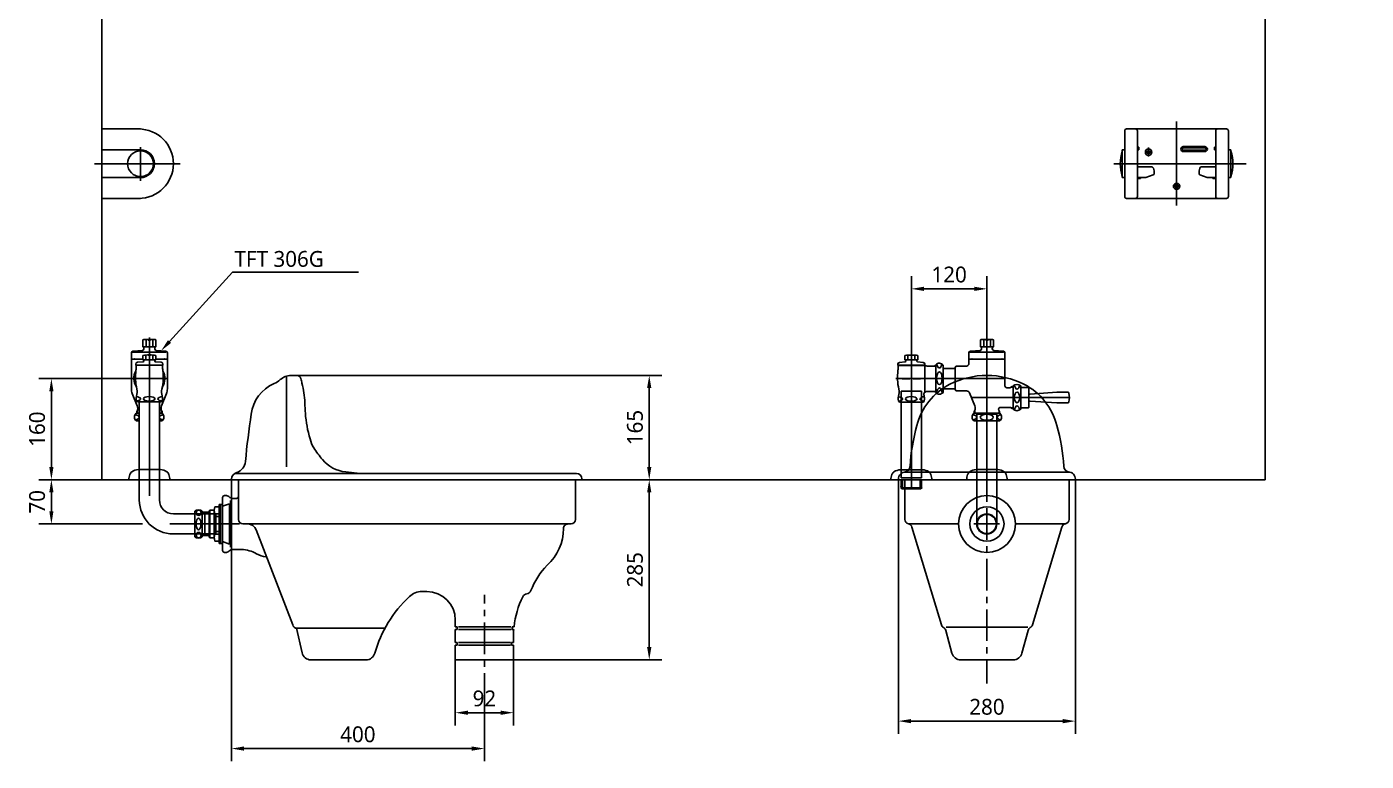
# Model space of a CAD drawing. Extents: x 118 to 2237, y -7 to 2317.
# Drawn here: x 118 to 2237, y -7 to 1155 of the extents above; entities that cross this region are included whole.
import ezdxf

# ---------------------------------------------------------------- set-up
doc = ezdxf.new("R2010")
doc.units = 0
doc.header["$LTSCALE"] = 20
doc.header["$MEASUREMENT"] = 0
doc.linetypes.add('CENTER', pattern=[2, 1.25, -0.25, 0.25, -0.25])
doc.layers.get('0').update_dxf_attribs({"linetype": 'CONTINUOUS'})
doc.layers.get('DEFPOINTS').update_dxf_attribs({"linetype": 'CONTINUOUS'})
for name, color, linetype in [('1', 1, 'CONTINUOUS'), ('2', 2, 'CONTINUOUS'), ('3', 3, 'CONTINUOUS'), ('4', 4, 'CONTINUOUS'), ('6', 6, 'CONTINUOUS'), ('CENTER', 2, 'CENTER'), ('FAUCET', 4, 'CONTINUOUS')]:
    doc.layers.add(name, color=color, linetype=linetype)
doc.styles.add('ROMANS', font='romans', dxfattribs={"height": 10.144927})
doc.styles.get("Standard").update_dxf_attribs({"font": 'NanumGothic.ttf'})
doc.dimstyles.get("Standard").update_dxf_attribs({"dimtxt": 2.7, "dimasz": 2, "dimexe": 2, "dimexo": 1, "dimgap": 2, "dimtad": 1, "dimdec": 0, "dimlfac": 10, "dimrnd": 1, "dimzin": 0, "dimdsep": 46, "dimtxsty": 'Standard', "dimcen": 0, "dimclrt": 2, "dimadec": 0, "dimazin": 0, "dimtfac": 1, "dimtdec": 0, "dimtofl": 0, "dimtmove": 0, "dimatfit": 3, "dimfxl": 1, "dimtolj": 1, "dimtzin": 0, "dimarcsym": 0})

# ---------------------------------------------------------------- blocks, each defined once
blk = doc.blocks.new('*D2')
at = {"layer": '3', "color": 3, "lineweight": -2, "transparency": 16777216}
for p, q in [((282.6, 598.7), (136.8, 598.7)), ((156.8, 578.7), (156.8, 458.7)), ((236.8, 438.7), (136.8, 438.7))]:
    blk.add_line(p, q, dxfattribs=at)
at = {"layer": '3', "color": 3, "transparency": 16777216}
for points in [[(153.5, 578.7), (160.1, 578.7), (156.8, 598.7)], [(153.5, 458.7), (160.1, 458.7), (156.8, 438.7)]]:
    blk.add_solid(points, dxfattribs=at)
at = {"layer": 'DEFPOINTS', "color": 0, "transparency": 16777216}
for p in [(282.6, 598.7), (156.8, 438.7), (236.8, 438.7)]:
    blk.add_point(p, dxfattribs=at)
at = {"layer": '3', "color": 2, "transparency": 16777216, "insert": (134.3, 518.7), "char_height": 25, "attachment_point": 5, "rotation": 90}
blk.add_mtext('\\A1;160', dxfattribs=at)
blk = doc.blocks.new('*D3')
at = {"layer": '3', "color": 3, "lineweight": -2, "transparency": 16777216}
for p, q in [((236.8, 438.7), (136.8, 438.7)), ((156.8, 418.7), (156.8, 388.7)), ((300.8, 368.7), (136.8, 368.7))]:
    blk.add_line(p, q, dxfattribs=at)
at = {"layer": '3', "color": 3, "transparency": 16777216}
for points in [[(153.5, 418.7), (160.1, 418.7), (156.8, 438.7)], [(153.5, 388.7), (160.1, 388.7), (156.8, 368.7)]]:
    blk.add_solid(points, dxfattribs=at)
at = {"layer": 'DEFPOINTS', "color": 0, "transparency": 16777216}
for p in [(236.8, 438.7), (156.8, 368.7), (300.8, 368.7)]:
    blk.add_point(p, dxfattribs=at)
at = {"layer": '3', "color": 2, "transparency": 16777216, "insert": (134.3, 403.7), "char_height": 25, "attachment_point": 5, "rotation": 90}
blk.add_mtext('\\A1;70', dxfattribs=at)
blk = doc.blocks.new('*D4')
at = {"layer": '3', "color": 3, "lineweight": -2, "transparency": 16777216}
for p, q in [((441.6, 438.7), (441.6, -6.8)), ((841.8, 82.7), (841.8, -6.8)), ((461.6, 13.2), (821.8, 13.2))]:
    blk.add_line(p, q, dxfattribs=at)
at = {"layer": '3', "color": 3, "transparency": 16777216}
for points in [[(461.6, 16.6), (461.6, 9.9), (441.6, 13.2)], [(821.8, 16.6), (821.8, 9.9), (841.8, 13.2)]]:
    blk.add_solid(points, dxfattribs=at)
at = {"layer": 'DEFPOINTS', "color": 0, "transparency": 16777216}
for p in [(441.6, 438.7), (841.8, 82.7), (841.8, 13.2)]:
    blk.add_point(p, dxfattribs=at)
at = {"layer": '3', "color": 2, "transparency": 16777216, "insert": (641.7, 35.7), "char_height": 25, "attachment_point": 5}
blk.add_mtext('\\A1;400', dxfattribs=at)
blk = doc.blocks.new('*D5')
at = {"layer": '3', "color": 3, "lineweight": -2, "transparency": 16777216}
for p, q in [((795.8, 153.7), (795.8, 50)), ((887.8, 153.7), (887.8, 50)), ((815.8, 70), (867.8, 70))]:
    blk.add_line(p, q, dxfattribs=at)
at = {"layer": '3', "color": 3, "transparency": 16777216}
for points in [[(815.8, 73.3), (815.8, 66.6), (795.8, 70)], [(867.8, 73.3), (867.8, 66.6), (887.8, 70)]]:
    blk.add_solid(points, dxfattribs=at)
at = {"layer": 'DEFPOINTS', "color": 0, "transparency": 16777216}
for p in [(795.8, 153.7), (887.8, 153.7), (887.8, 70)]:
    blk.add_point(p, dxfattribs=at)
at = {"layer": '3', "color": 2, "transparency": 16777216, "insert": (841.8, 92.5), "char_height": 25, "attachment_point": 5}
blk.add_mtext('\\A1;92', dxfattribs=at)
blk = doc.blocks.new('*D6')
at = {"layer": '3', "color": 3, "lineweight": -2, "transparency": 16777216}
for p, q in [((544.5, 603.7), (1122.6, 603.7)), ((1102.6, 583.7), (1102.6, 458.7)), ((996, 438.7), (1122.6, 438.7))]:
    blk.add_line(p, q, dxfattribs=at)
at = {"layer": '3', "color": 3, "transparency": 16777216}
for points in [[(1099.2, 583.7), (1105.9, 583.7), (1102.6, 603.7)], [(1099.2, 458.7), (1105.9, 458.7), (1102.6, 438.7)]]:
    blk.add_solid(points, dxfattribs=at)
at = {"layer": 'DEFPOINTS', "color": 0, "transparency": 16777216}
for p in [(544.5, 603.7), (996, 438.7), (1102.6, 438.7)]:
    blk.add_point(p, dxfattribs=at)
at = {"layer": '3', "color": 2, "transparency": 16777216, "insert": (1080.1, 521.2), "char_height": 25, "attachment_point": 5, "rotation": 90}
blk.add_mtext('\\A1;165', dxfattribs=at)
blk = doc.blocks.new('*D7')
at = {"layer": '3', "color": 3, "lineweight": -2, "transparency": 16777216}
for p, q in [((996, 438.7), (1122.6, 438.7)), ((1102.6, 418.7), (1102.6, 173.7)), ((887.8, 153.7), (1122.6, 153.7))]:
    blk.add_line(p, q, dxfattribs=at)
at = {"layer": '3', "color": 3, "transparency": 16777216}
for points in [[(1099.2, 418.7), (1105.9, 418.7), (1102.6, 438.7)], [(1099.2, 173.7), (1105.9, 173.7), (1102.6, 153.7)]]:
    blk.add_solid(points, dxfattribs=at)
at = {"layer": 'DEFPOINTS', "color": 0, "transparency": 16777216}
for p in [(996, 438.7), (887.8, 153.7), (1102.6, 153.7)]:
    blk.add_point(p, dxfattribs=at)
at = {"layer": '3', "color": 2, "transparency": 16777216, "insert": (1080.1, 296.2), "char_height": 25, "attachment_point": 5, "rotation": 90}
blk.add_mtext('\\A1;285', dxfattribs=at)
blk = doc.blocks.new('*D8')
at = {"layer": '3', "color": 3, "lineweight": -2, "transparency": 16777216}
for p, q in [((1496.8, 438.7), (1496.8, 36.7)), ((1776.8, 438.7), (1776.8, 36.7)), ((1756.8, 56.7), (1516.8, 56.7))]:
    blk.add_line(p, q, dxfattribs=at)
at = {"layer": '3', "color": 3, "transparency": 16777216}
for points in [[(1516.8, 60), (1516.8, 53.3), (1496.8, 56.7)], [(1756.8, 60), (1756.8, 53.3), (1776.8, 56.7)]]:
    blk.add_solid(points, dxfattribs=at)
at = {"layer": 'DEFPOINTS', "color": 0, "transparency": 16777216}
for p in [(1496.8, 438.7), (1776.8, 438.7), (1496.8, 56.7)]:
    blk.add_point(p, dxfattribs=at)
at = {"layer": '3', "color": 2, "transparency": 16777216, "insert": (1636.8, 79.2), "char_height": 25, "attachment_point": 5}
blk.add_mtext('\\A1;280', dxfattribs=at)
blk = doc.blocks.new('*D9')
at = {"layer": '3', "color": 3, "lineweight": -2, "transparency": 16777216}
for p, q in [((1517.3, 637.6), (1517.3, 760.7)), ((1636.8, 663.6), (1636.8, 760.7)), ((1537.3, 740.7), (1616.8, 740.7))]:
    blk.add_line(p, q, dxfattribs=at)
at = {"layer": '3', "color": 3, "transparency": 16777216}
for points in [[(1537.3, 744), (1537.3, 737.3), (1517.3, 740.7)], [(1616.8, 744), (1616.8, 737.3), (1636.8, 740.7)]]:
    blk.add_solid(points, dxfattribs=at)
at = {"layer": 'DEFPOINTS', "color": 0, "transparency": 16777216}
for p in [(1636.8, 740.7), (1636.8, 663.6), (1517.3, 637.6)]:
    blk.add_point(p, dxfattribs=at)
at = {"layer": '3', "color": 2, "transparency": 16777216, "insert": (1577, 763.2), "char_height": 25, "attachment_point": 5}
blk.add_mtext('\\A1;120', dxfattribs=at)

msp = doc.modelspace()

# ---------------------------------------------------------------- linework, layer by layer
for p, q in [((528.85688, 600.90117), (528.85688, 459.2307)), ((446.24733, 448.66143), (987.42278, 448.66143)), ((452.57189, 438.66143), (452.57189, 375.80429)), ((985.99421, 438.66143), (985.99421, 375.80429)), ((995.99421, 440.09), (995.99421, 438.66143)), ((427.57189, 410.65172), (427.57189, 368.66143)), ((432.42264, 413.65172), (430.57189, 413.65172)), ((444.39021, 408.99176), (449.71475, 408.99176)), ((427.57189, 326.67114), (427.57189, 368.66143)), ((459.71475, 368.66143), (467.27742, 368.66143)), ((974.16395, 368.66143), (978.85135, 368.66143)), ((480.71227, 359.23231), (538.58049, 209.15069)), ((432.42264, 323.67114), (430.57189, 323.67114)), ((444.39021, 328.3311), (445.4066, 328.3311)), ((742.92318, 261.66143), (750.79191, 261.66143)), ((795.79191, 216.66143), (795.79191, 205.94715)), ((553.31104, 164.85631), (544.29672, 203.5333)), ((545.55855, 203.5333), (684.421, 203.5333)), ((795.79191, 205.94715), (798.64905, 205.94715)), ((795.79191, 201.66143), (795.79191, 180.94715)), ((795.79191, 201.66143), (798.64905, 201.66143)), ((798.64905, 205.94715), (798.64905, 201.66143)), ((885.36812, 201.66143), (888.23396, 201.66143)), ((885.76315, 205.94715), (888.63695, 205.94715)), ((795.79191, 180.94715), (798.64905, 180.94715)), ((795.79191, 176.66143), (795.79191, 153.66143)), ((795.79191, 176.66143), (798.64905, 176.66143)), ((798.64905, 180.94715), (798.64905, 176.66143)), ((800.58145, 180.94715), (883.29339, 180.94715)), ((800.58145, 176.66143), (883.29339, 176.66143)), ((884.93476, 180.94715), (887.79191, 180.94715)), ((884.93476, 180.94715), (884.93476, 176.66143)), ((884.93476, 176.66143), (887.79191, 176.66143)), ((887.79191, 190.43175), (887.79191, 180.94715)), ((887.79191, 176.66143), (887.79191, 153.66143)), ((567.25838, 153.66143), (654.64305, 153.66143)), ((795.79191, 153.66143), (887.79191, 153.66143))]:
    msp.add_line(p, q)
at = {"color": 2}
for p, q in [((644.67679, 448.66143), (622.37073, 450.94819)), ((441.57189, 438.66143), (995.99421, 438.66143)), ((1496.79191, 438.66143), (1636.79191, 438.66143)), ((1776.79191, 438.66143), (1636.79191, 438.66143)), ((454.5848, 368.65172), (425.5943, 368.65172))]:
    msp.add_line(p, q, dxfattribs=at)
at = {"color": 7}
for p, q in [((1506.79191, 438.66143), (1506.79191, 375.80429)), ((1766.79191, 438.66143), (1766.79191, 375.80429)), ((440.28932, 405.68802), (440.28932, 368.66143)), ((440.28932, 331.97347), (440.28932, 368.66143)), ((467.27742, 368.66143), (974.16395, 368.66143)), ((1513.1567, 368.66143), (1591.79191, 368.66143)), ((1518.18412, 363.68809), (1564.85991, 208.94982)), ((1760.42711, 368.66143), (1681.79191, 368.66143)), ((1755.3997, 363.68809), (1708.72391, 208.94982)), ((800.58145, 205.94715), (883.72569, 205.94715)), ((800.58145, 201.66143), (883.72569, 201.66143)), ((1581.43694, 164.21745), (1571.69018, 200.25529)), ((1572.12725, 205.5333), (1636.79191, 205.5333)), ((1701.45657, 205.5333), (1636.79191, 205.5333)), ((1692.14688, 164.21745), (1701.89364, 200.25529)), ((1595.22719, 153.66143), (1636.79191, 153.66143)), ((1678.35663, 153.66143), (1636.79191, 153.66143))]:
    msp.add_line(p, q, dxfattribs=at)
msp.add_lwpolyline([(622.37073, 450.94819, -0.1967037333), (585.62223, 470.57816, -0.0286920248), (572.02947, 489.05082, -0.0868356156), (565.93448, 503.31678, -0.0526611183), (558.55391, 543.61239, -0.0053021321), (557.7013, 560.5573, 0.0519583358), (553.25522, 591.32883, 0.0127940705), (551.18654, 598.71998, 0.3292560296), (544.49607, 603.66143), (535.92557, 603.66143, 0.1884476618), (518.9753, 597.03773, -0.0843520058), (509.14622, 590.64362, 0.2636915018), (472.89736, 542.63344, 0.0142445539), (463.85008, 467.50671, -0.3020418395), (450.14531, 450.11411, 0.3095435805), (441.57189, 439.66143), (441.57189, 438.66143)], format="xyb")
for points in [[(1506.42747, 450.57648, 0.36328931), (1515.17326, 459.97371, -0.0541628033), (1526.14225, 524.26548, -0.2189800374), (1578.16148, 589.68933, -0.1175087003), (1636.79191, 603.66143, -0.1175087003), (1695.42233, 589.68933, -0.2189800374), (1747.44156, 524.26548, -0.0541628033), (1758.41056, 459.97371, 0.36328931), (1767.15634, 450.57648)], [(1776.79191, 438.66143), (1776.79191, 439.66143, 0.4142135624), (1765.79191, 450.66143), (1507.79191, 450.66143, 0.4142135624), (1496.79191, 439.66143), (1496.79191, 438.66143)]]:
    msp.add_lwpolyline(points, format="xyb", dxfattribs=at)
for radius in [45, 27]:
    msp.add_circle((1636.79191, 368.66143), radius, dxfattribs=at)
for centre, radius, start, end in [((987.42278, 440.09), 8.57143, 360, 90), ((430.57189, 410.65172), 3, 90, 180), ((433.06856, 407.68803), 5.99857, 44.9546241, 96.18147845), ((444.39021, 418.99176), 10, 224.9546241, 270), ((449.71475, 411.84891), 2.85714, 270, 0), ((459.71475, 375.80429), 7.14286, 180, 270), ((467.27742, 354.37572), 14.28571, 19.87451589, 90), ((889.71589, 361.24149), 77.30565, 311.4921905, 0.18799226), ((974.16395, 361.51857), 7.14286, 90, 180.18799226), ((978.85135, 375.80429), 7.14286, 270, 0), ((430.57189, 326.67114), 3, 180, 270), ((433.06856, 329.63483), 5.99857, 263.81852155, 315.0453759), ((444.39021, 318.3311), 10, 90, 135.0453759), ((449.65802, 27.36223), 300.99889, 88.51375689, 90.80929487), ((456.16816, 278.27668), 50, 59.75956404, 88.51375689), ((501.23096, 355.57678), 39.47603, 239.75956404, 262.65912672), ((1027.22529, 220.34036), 119.72786, 136.11585385, 159.02653297), ((742.92318, 233.09), 28.57143, 90, 133.83922985), ((750.79191, 216.66143), 45, 0, 90), ((910.14767, 249.84053), 8.50691, 98.04127166, 153.75609081), ((907.79344, 266.50463), 8.32267, 278.04127166, 336.56938479), ((856.78617, 110.53785), 195.85174, 133.03283445, 164.12397005), ((1030.64905, 190.43175), 142.85714, 153.75609081, 173.76493269), ((545.55855, 210.67616), 7.14286, 192.33143508, 270), ((1030.64905, 190.43175), 145.71429, 173.88765955, 175.58003415), ((1030.64905, 190.43175), 142.85714, 175.49145373, 180), ((567.25838, 167.94715), 14.28571, 192.49522673, 270), ((654.64305, 167.94715), 14.28571, 270, 344.43747393)]:
    msp.add_arc(centre, radius, start, end)
for centre, radius, start, end in [((1513.93476, 375.80429), 7.14286, 180, 259.39509349), ((1511.30569, 361.76258), 7.14286, 15.63876511, 79.39509349), ((1762.27813, 361.76258), 7.14286, 100.60490651, 164.36123489), ((1759.64905, 375.80429), 7.14286, 280.60490651, 0), ((1571.73834, 210.87533), 7.14286, 195.63876511, 240.92001999), ((1564.79505, 198.39045), 7.14286, 15.13408541, 60.92001999), ((1708.78876, 198.39045), 7.14286, 119.07998001, 164.86591459), ((1701.84548, 210.87533), 7.14286, 299.07998001, 344.36123489), ((1595.22719, 167.94715), 14.28571, 195.13408541, 270), ((1678.35663, 167.94715), 14.28571, 270, 344.86591459)]:
    msp.add_arc(centre, radius, start, end, dxfattribs=at)
for p in [(995.99421, 438.66143), (995.99421, 438.66143), (795.79191, 153.66143), (887.79191, 153.66143), (887.79191, 153.66143)]:
    msp.add_point(p)
at = {"layer": '1'}
for p, q in [((1936.79191, 872.58704), (1936.79191, 1005.3457)), ((297.79191, 964.72285), (297.79191, 911.72028)), ((1887.07296, 956.96965), (1898.08628, 956.96965)), ((1892.46004, 950.09159), (1892.46004, 964.40574)), ((225.11274, 938.66143), (360.63731, 938.66143)), ((2046.72533, 938.66143), (1837.41241, 938.66143)), ((1931.40483, 902.73731), (1942.41815, 902.73731)), ((1936.79191, 895.85925), (1936.79191, 910.17339))]:
    msp.add_line(p, q, dxfattribs=at)
at = {"layer": '3'}
for p, q in [((383.57189, 389.15172), (383.57189, 368.65172)), ((395.57189, 389.15172), (395.57189, 368.65172)), ((395.57189, 387.15172), (406.07189, 387.15172)), ((399.57189, 387.15172), (399.57189, 368.65172)), ((399.57189, 386.15172), (400.82189, 387.15172)), ((406.57189, 389.65172), (407.57189, 390.65172)), ((406.57189, 389.65172), (406.57189, 368.65172)), ((406.57189, 389.65172), (406.57189, 389.65172)), ((407.57189, 390.65172), (414.57189, 390.65172)), ((407.57189, 390.65172), (407.57189, 368.65172)), ((414.57189, 390.65172), (414.57189, 368.65172)), ((415.37697, 395.65172), (421.07189, 395.65172)), ((415.45832, 384.65172), (422.07189, 384.65172)), ((415.45832, 380.65172), (415.45832, 384.65172)), ((422.07189, 398.65172), (422.07189, 396.65172)), ((422.07189, 396.65172), (422.07189, 368.65172)), ((423.07189, 399.65172), (427.57189, 399.65172)), ((423.57189, 399.65172), (423.57189, 368.65172)), ((424.07189, 399.65172), (424.07189, 368.65172)), ((438.50347, 400.65172), (427.57189, 396.65172)), ((427.57189, 399.65172), (427.57189, 368.65172)), ((438.50347, 400.65172), (438.50347, 368.65172)), ((343.9756, 368.65172), (440.12661, 368.65172)), ((383.57189, 348.15172), (383.57189, 368.65172)), ((395.57189, 348.15172), (395.57189, 368.65172)), ((399.57189, 350.15172), (399.57189, 368.65172)), ((406.57189, 347.65172), (406.57189, 368.65172)), ((407.57189, 346.65172), (407.57189, 368.65172)), ((414.57189, 346.65172), (414.57189, 368.65172)), ((415.45832, 380.65172), (422.07189, 380.65172)), ((422.07189, 340.65172), (422.07189, 368.65172)), ((423.57189, 337.65172), (423.57189, 368.65172)), ((424.07189, 337.65172), (424.07189, 368.65172)), ((427.57189, 337.65172), (427.57189, 368.65172)), ((438.50347, 336.65172), (438.50347, 368.65172)), ((395.57189, 350.15172), (406.07189, 350.15172)), ((399.57189, 351.15172), (400.82189, 350.15172)), ((406.57189, 347.65172), (407.57189, 346.65172)), ((406.57189, 347.65172), (406.57189, 347.65172)), ((407.57189, 346.65172), (414.57189, 346.65172)), ((415.37697, 341.65172), (421.07189, 341.65172)), ((415.45832, 356.65172), (415.45832, 352.65172)), ((415.45832, 356.65172), (422.07189, 356.65172)), ((415.45832, 352.65172), (422.07189, 352.65172)), ((422.07189, 338.65172), (422.07189, 340.65172)), ((438.50347, 336.65172), (427.57189, 340.65172)), ((423.07189, 337.65172), (427.57189, 337.65172))]:
    msp.add_line(p, q, dxfattribs=at)
for centre, radius, start, end in [((389.57189, 381.15172), 10, 53.13010235, 126.86989765), ((406.07189, 387.65172), 0.5, 270, 0), ((432.80741, 390.28033), 18.2393, 162.87272038, 197.97476085), ((421.07189, 396.65172), 1, 270, 0), ((423.07189, 398.65172), 1, 90, 180), ((496.23959, 368.65172), 81.66771, 171.55054268, 180), ((496.23959, 368.65172), 81.66771, 180, 188.44945732), ((389.57189, 356.15172), 10, 233.13010235, 306.86989765), ((406.07189, 349.65172), 0.5, 0, 90), ((432.80741, 347.02311), 18.2393, 162.02523915, 197.12727962), ((421.07189, 340.65172), 1, 0, 90), ((423.07189, 338.65172), 1, 180, 270)]:
    msp.add_arc(centre, radius, start, end, dxfattribs=at)
at = {"layer": '3', "extrusion": (0, 0, -1)}
msp.add_ellipse((389.79812, 386.38092), major_axis=(0, 4.3189), ratio=0.9179526791, dxfattribs=at)
msp.add_ellipse((389.53644, 368.65172), major_axis=(0, 9.05575), ratio=0.437793456, start_param=4.7123889804, end_param=7.853981634, dxfattribs=at)
at = {"layer": '3'}
msp.add_ellipse((389.53644, 368.65172), major_axis=(0, -9.05575), ratio=0.437793456, start_param=4.7123889804, end_param=7.853981634, dxfattribs=at)
msp.add_ellipse((389.79812, 350.92252), major_axis=(0, -4.3189), ratio=0.9179526791, dxfattribs=at)
at = {"layer": '4'}
for p, q in [((236.79191, 993.66143), (236.79191, 883.66143)), ((236.79191, 993.66143), (297.79191, 993.66143)), ((1854.79191, 990.66143), (1854.79191, 886.66143)), ((1871.79191, 993.66143), (1857.79191, 993.66143)), ((1871.79191, 993.66143), (2001.79191, 993.66143)), ((1874.79191, 990.66143), (1874.79191, 886.66143)), ((1998.79191, 990.66143), (1998.79191, 886.66143)), ((2001.79191, 993.66143), (2015.79191, 993.66143)), ((2018.79191, 990.66143), (2018.79191, 886.66143)), ((297.79191, 960.66143), (236.79191, 960.66143)), ((1854.79191, 960.66143), (1850.79191, 960.66143)), ((1850.79191, 960.66143), (1850.79191, 916.66143)), ((1876.88564, 964.67727), (1874.79191, 964.67727)), ((1874.79191, 960.66143), (1876.88564, 960.66143)), ((1876.88564, 960.66143), (1876.88564, 964.67727)), ((1996.69817, 960.66143), (1996.69817, 964.67727)), ((1996.69817, 964.67727), (1998.79191, 964.67727)), ((1998.79191, 960.66143), (1996.69817, 960.66143)), ((2022.79191, 960.66143), (2018.79191, 960.66143)), ((2022.79191, 960.66143), (2022.79191, 916.66143)), ((1874.79191, 933.66143), (1897.24684, 933.66143)), ((1998.79191, 933.66143), (1976.33698, 933.66143)), ((297.79191, 916.66143), (236.79191, 916.66143)), ((1854.79191, 916.66143), (1850.79191, 916.66143)), ((1874.79191, 916.66143), (1888.27925, 916.66143)), ((1874.79191, 915.11663), (1879.63897, 915.11663)), ((1879.63897, 915.11663), (1879.63897, 916.66143)), ((1888.27925, 916.66143), (1899.82106, 921.08543)), ((1985.30457, 916.66143), (1973.76275, 921.08543)), ((1998.79191, 916.66143), (1985.30457, 916.66143)), ((1993.94484, 915.11663), (1993.94484, 916.66143)), ((1998.79191, 915.11663), (1993.94484, 915.11663)), ((2022.79191, 916.66143), (2018.79191, 916.66143)), ((236.79191, 883.66143), (297.79191, 883.66143)), ((1871.79191, 883.66143), (1857.79191, 883.66143)), ((1871.79191, 883.66143), (2001.79191, 883.66143)), ((2001.79191, 883.66143), (2015.79191, 883.66143)), ((302.79191, 660.66143), (301.3996, 659.85758)), ((301.3996, 659.85758), (301.3996, 648.66143)), ((306.79191, 660.66143), (302.79191, 660.66143)), ((306.79191, 660.66143), (307.39191, 660.66143)), ((306.79191, 660.66143), (306.79191, 648.66143)), ((307.39191, 660.66143), (311.04191, 660.66143)), ((311.04191, 660.66143), (311.04191, 658.16143)), ((311.04191, 658.16143), (311.79191, 658.16143)), ((311.79191, 413.10012), (311.79191, 663.56336)), ((312.54191, 658.16143), (311.79191, 658.16143)), ((312.54191, 660.66143), (312.54191, 658.16143)), ((316.19191, 660.66143), (312.54191, 660.66143)), ((316.79191, 660.66143), (316.19191, 660.66143)), ((316.79191, 660.66143), (320.79191, 660.66143)), ((317.41476, 660.66143), (317.41476, 648.66143)), ((320.79191, 660.66143), (322.18421, 659.85758)), ((322.18421, 659.85758), (322.18421, 648.66143)), ((1627.79191, 660.66143), (1626.3996, 659.85758)), ((1626.3996, 659.85758), (1626.3996, 648.66143)), ((1631.79191, 660.66143), (1627.79191, 660.66143)), ((1631.79191, 660.66143), (1632.39191, 660.66143)), ((1631.79191, 660.66143), (1631.79191, 648.66143)), ((1632.39191, 660.66143), (1636.04191, 660.66143)), ((1636.04191, 660.66143), (1636.04191, 658.16143)), ((1636.04191, 658.16143), (1636.79191, 658.16143)), ((1636.79191, 413.10012), (1636.79191, 663.56336)), ((1637.54191, 658.16143), (1636.79191, 658.16143)), ((1641.19191, 660.66143), (1637.54191, 660.66143)), ((1637.54191, 660.66143), (1637.54191, 658.16143)), ((1641.79191, 660.66143), (1641.19191, 660.66143)), ((1641.79191, 660.66143), (1645.79191, 660.66143)), ((1642.41476, 660.66143), (1642.41476, 648.66143)), ((1645.79191, 660.66143), (1647.18421, 659.85758)), ((1647.18421, 659.85758), (1647.18421, 648.66143)), ((283.29191, 629.66143), (283.29191, 639.3706)), ((284.9697, 640.73374), (337.87901, 640.73374)), ((285.57402, 641.86109), (301.0098, 643.21155)), ((301.3996, 648.66143), (302.04191, 648.2906)), ((322.18421, 648.66143), (301.3996, 648.66143)), ((303.29191, 645.70203), (303.29191, 646.12553)), ((306.39191, 635.95284), (306.39191, 628.38571)), ((311.04191, 636.16143), (311.04191, 634.62969)), ((312.54191, 636.16143), (312.54191, 634.62969)), ((317.29191, 635.94503), (317.29191, 628.38571)), ((320.29191, 645.70203), (320.29191, 646.12553)), ((322.18421, 648.66143), (321.54191, 648.2906)), ((338.0098, 641.86109), (322.57402, 643.21155)), ((340.29191, 629.66143), (340.29191, 639.3706)), ((1511.8758, 635.77409), (1511.8758, 628.20696)), ((1516.5258, 635.98268), (1516.5258, 634.45094)), ((1517.2758, 426.48268), (1517.2758, 637.43932)), ((1518.0258, 635.98268), (1518.0258, 634.45094)), ((1522.7758, 635.76628), (1522.7758, 628.20696)), ((1608.29191, 629.66143), (1608.29191, 639.3706)), ((1609.9697, 640.73374), (1662.87901, 640.73374)), ((1610.57402, 641.86109), (1626.0098, 643.21155)), ((1626.3996, 648.66143), (1627.04191, 648.2906)), ((1647.18421, 648.66143), (1626.3996, 648.66143)), ((1628.29191, 645.70203), (1628.29191, 646.12553)), ((1645.29191, 645.70203), (1645.29191, 646.12553)), ((1647.18421, 648.66143), (1646.54191, 648.2906)), ((1663.0098, 641.86109), (1647.57402, 643.21155)), ((1665.29191, 629.66143), (1665.29191, 639.3706)), ((283.29191, 623.16143), (283.29191, 629.66143)), ((301.3996, 629.66143), (283.29191, 629.66143)), ((283.29191, 582.51308), (283.29191, 629.66143)), ((290.29191, 620.16143), (290.29191, 621.45183)), ((333.29191, 620.16143), (290.29191, 620.16143)), ((290.79191, 614.62567), (290.79191, 619.66143)), ((290.79191, 619.66143), (333.29191, 619.66143)), ((292.30272, 619.66143), (292.30272, 620.16143)), ((292.98752, 624.43635), (302.12381, 625.36814)), ((301.3996, 635.38571), (301.3996, 628.38571)), ((301.3996, 628.38571), (302.55277, 627.83422)), ((301.3996, 628.38571), (322.18421, 628.38571)), ((311.04191, 634.62969), (312.54191, 634.62969)), ((322.18421, 628.38571), (321.03104, 627.83422)), ((330.59629, 624.43635), (321.46001, 625.36814)), ((322.18421, 635.38571), (322.18421, 628.38571)), ((340.29191, 629.66143), (322.18421, 629.66143)), ((331.28109, 619.66143), (331.28109, 620.16143)), ((332.79191, 614.62567), (332.79191, 619.66143)), ((333.29191, 620.16143), (333.29191, 621.45183)), ((340.29191, 582.51308), (340.29191, 629.66143)), ((1495.7758, 619.98268), (1495.7758, 621.27308)), ((1538.7758, 619.98268), (1495.7758, 619.98268)), ((1496.2758, 614.44692), (1496.2758, 619.48268)), ((1496.2758, 619.48268), (1538.7758, 619.48268)), ((1497.78661, 619.48268), (1497.78661, 619.98268)), ((1498.47142, 624.2576), (1507.6077, 625.18939)), ((1506.8835, 635.20696), (1506.8835, 628.20696)), ((1506.8835, 628.20696), (1508.03667, 627.65547)), ((1506.8835, 628.20696), (1527.66811, 628.20696)), ((1516.5258, 634.45094), (1518.0258, 634.45094)), ((1527.66811, 628.20696), (1526.51493, 627.65547)), ((1536.08019, 624.2576), (1526.9439, 625.18939)), ((1527.66811, 635.20696), (1527.66811, 628.20696)), ((1536.76499, 619.48268), (1536.76499, 619.98268)), ((1538.7758, 619.98268), (1538.7758, 621.27308)), ((1538.7758, 619.48268), (1538.7758, 577.20839)), ((1542.39891, 618.48268), (1548.26742, 618.48268)), ((1548.26742, 618.48268), (1553.1708, 618.48268)), ((1554.90285, 619.48268), (1553.1708, 618.48268)), ((1553.344, 618.58268), (1555.90285, 618.58268)), ((1554.90285, 619.48268), (1555.90285, 619.48268)), ((1555.90285, 619.48268), (1555.90285, 620.2941)), ((1555.90285, 619.48268), (1555.90285, 618.58268)), ((1555.90285, 577.48268), (1555.90285, 618.58268)), ((1586.79191, 614.66143), (1566.67223, 614.66143)), ((1567.65613, 615.73268), (1567.65613, 619.98268)), ((1567.65613, 615.73268), (1567.65613, 582.48268)), ((1586.79191, 616.16143), (1586.79191, 582.66143)), ((1603.29191, 618.16143), (1588.79191, 618.16143)), ((1608.29191, 623.16143), (1608.29191, 629.66143)), ((1665.29191, 629.66143), (1608.29191, 629.66143)), ((1665.29191, 587.16143), (1665.29191, 629.66143)), ((282.56707, 598.66143), (341.01675, 598.66143)), ((1492.54114, 598.66143), (1665.29191, 598.66143)), ((1502.7758, 598.48268), (1514.6758, 598.48268)), ((1503.2758, 598.48268), (1514.6758, 598.48268)), ((1517.2758, 593.48268), (1517.2758, 600.98268)), ((1531.2758, 598.48268), (1519.8758, 598.48268)), ((1531.7758, 598.48268), (1519.8758, 598.48268)), ((284.72237, 575.08527), (292.43363, 555.80713)), ((338.86144, 575.08527), (331.15019, 555.80713)), ((1501.0258, 578.58941), (1533.5258, 578.58941)), ((1501.0258, 561.48268), (1501.0258, 578.58941)), ((1533.5258, 561.48268), (1533.5258, 578.58941)), ((1542.11033, 578.48268), (1553.1708, 578.48268)), ((1554.90285, 577.48268), (1553.1708, 578.48268)), ((1553.344, 578.38268), (1555.90285, 578.38268)), ((1554.90285, 577.48268), (1555.90285, 577.48268)), ((1555.90285, 577.48268), (1555.90285, 576.67126)), ((1586.79191, 582.66143), (1566.16042, 582.66143)), ((1567.65613, 581.23268), (1567.65613, 582.48268)), ((1567.65613, 581.23268), (1567.65613, 576.98268)), ((1586.79191, 581.16143), (1586.79191, 582.76143)), ((1604.70674, 579.16143), (1588.79191, 579.16143)), ((1609.34913, 576.01839), (1617.43363, 555.80713)), ((1672.52396, 584.16143), (1668.29191, 584.16143)), ((1676.79191, 586.16143), (1674.02396, 584.56336)), ((1678.29191, 585.16143), (1675.05986, 585.16143)), ((1676.79191, 585.16143), (1676.79191, 586.16143)), ((1678.39191, 586.16143), (1676.79191, 586.16143)), ((1678.29191, 587.11964), (1678.29191, 551.16143)), ((1678.29191, 586.26143), (1678.39191, 586.16143)), ((1690.29191, 587.11964), (1690.29191, 585.66143)), ((1690.29191, 551.66143), (1690.29191, 585.66143)), ((1691.29191, 584.66143), (1702.29191, 584.66143)), ((1703.29191, 583.66143), (1703.29191, 579.41143)), ((1703.29191, 579.41143), (1703.29191, 562.86953)), ((1747.24657, 577.16143), (1705.04909, 574.16143)), ((1764.63099, 577.16143), (1747.24657, 577.16143)), ((292.79191, 561.66143), (328.44191, 561.66143)), ((293.29191, 550.06336), (293.29191, 551.35044)), ((293.29191, 550.06336), (293.29191, 551.35044)), ((296.69191, 561.66143), (295.54191, 561.66143)), ((295.91691, 413.36574), (295.91691, 561.66143)), ((326.89191, 561.66143), (328.04191, 561.66143)), ((327.66691, 413.36574), (327.66691, 561.66143)), ((328.44191, 561.66143), (330.79191, 561.66143)), ((330.29191, 550.06336), (330.29191, 551.35044)), ((330.29191, 550.06336), (330.29191, 551.35044)), ((1498.2758, 561.48268), (1533.9258, 561.48268)), ((1502.1758, 561.48268), (1501.0258, 561.48268)), ((1501.0258, 454.46366), (1501.0258, 561.48268)), ((1532.3758, 561.48268), (1533.5258, 561.48268)), ((1533.5258, 561.48268), (1533.5258, 454.46366)), ((1533.9258, 561.48268), (1536.2758, 561.48268)), ((1767.24657, 568.66143), (1612.29191, 568.66143)), ((1618.29191, 550.06336), (1618.29191, 551.35044)), ((1618.29191, 550.06336), (1618.29191, 551.35044)), ((1672.52396, 553.16143), (1658.29191, 553.16143)), ((1676.79191, 551.16143), (1674.02396, 552.75951)), ((1678.29191, 552.16143), (1675.05986, 552.16143)), ((1676.79191, 552.16143), (1676.79191, 551.16143)), ((1678.39191, 551.16143), (1676.79191, 551.16143)), ((1678.29191, 551.06143), (1678.39191, 551.16143)), ((1678.29191, 550.20323), (1678.29191, 551.16143)), ((1690.29191, 550.20323), (1690.29191, 551.66143)), ((1691.29191, 552.66143), (1702.29191, 552.66143)), ((1703.29191, 563.56143), (1703.29191, 563.66143)), ((1703.29191, 557.91143), (1703.29191, 562.86953)), ((1703.29191, 553.66143), (1703.29191, 557.91143)), ((1747.24657, 560.16143), (1705.04909, 563.16143)), ((1764.63099, 560.16143), (1747.24657, 560.16143)), ((295.91691, 531.70635), (290.97965, 531.70635)), ((295.91691, 543.70635), (291.2504, 543.70635)), ((291.64191, 543.70635), (291.79191, 543.70635)), ((291.79191, 546.66143), (292.88998, 548.56336)), ((291.79191, 546.66143), (292.64191, 546.66143)), ((291.79191, 543.70635), (291.79191, 546.66143)), ((292.64191, 543.70635), (292.64191, 548.13368)), ((295.54191, 531.70635), (295.27116, 531.70635)), ((331.79191, 543.70635), (327.66691, 543.70635)), ((327.66691, 531.70635), (332.06266, 531.70635)), ((331.79191, 546.66143), (330.69383, 548.56336)), ((330.94191, 543.70635), (330.94191, 548.13368)), ((331.79191, 546.66143), (330.94191, 546.66143)), ((331.67116, 543.70635), (330.94381, 543.70635)), ((331.67116, 543.70635), (332.06266, 543.70635)), ((331.79191, 543.70635), (331.79191, 546.66143)), ((331.94191, 543.70635), (331.79191, 543.70635)), ((331.94191, 543.70635), (332.33341, 543.70635)), ((1652.39616, 531.70635), (1615.97965, 531.70635)), ((1656.79191, 543.70635), (1616.2504, 543.70635)), ((1616.64191, 543.70635), (1616.79191, 543.70635)), ((1616.79191, 546.66143), (1617.88998, 548.56336)), ((1616.79191, 543.70635), (1616.79191, 546.66143)), ((1616.79191, 546.66143), (1617.64191, 546.66143)), ((1617.64191, 543.70635), (1617.64191, 548.13368)), ((1620.64616, 531.70635), (1620.27116, 531.70635)), ((1620.64616, 531.70635), (1620.64616, 542.28506)), ((1620.64616, 542.28506), (1652.39616, 542.28506)), ((1620.64616, 531.70635), (1620.64616, 368.65172)), ((1652.39616, 531.70635), (1652.39616, 542.28506)), ((1652.39616, 531.70635), (1652.77116, 531.70635)), ((1652.39616, 531.70635), (1652.39616, 368.65172)), ((1652.77116, 531.70635), (1657.06266, 531.70635)), ((1655.29191, 549.79541), (1655.29191, 550.16143)), ((1655.29191, 549.79541), (1655.29191, 550.16143)), ((1655.29191, 549.79541), (1655.29191, 550.16143)), ((1656.79191, 546.66143), (1655.55986, 548.79541)), ((1655.94191, 543.70635), (1655.94191, 548.13368)), ((1655.94191, 546.66143), (1656.79191, 546.66143)), ((1656.67116, 543.70635), (1655.94381, 543.70635)), ((1656.67116, 543.70635), (1657.06266, 543.70635)), ((1656.79191, 543.70635), (1656.79191, 546.66143)), ((1656.94191, 543.70635), (1656.79191, 543.70635)), ((1656.94191, 543.70635), (1657.33341, 543.70635)), ((294.44191, 454.64241), (329.14191, 454.64241)), ((1499.9258, 454.46366), (1534.6258, 454.46366)), ((1501.0258, 454.46366), (1501.0258, 441.51376)), ((1533.5258, 454.46366), (1533.5258, 441.51376)), ((1619.81691, 454.64241), (1653.76691, 454.64241)), ((279.29191, 438.66143), (344.29191, 438.66143)), ((1484.7758, 438.48268), (1549.7758, 438.48268)), ((1501.0258, 441.51376), (1533.5258, 441.51376)), ((1501.0258, 425.63268), (1501.0258, 438.48268)), ((1502.1758, 424.48268), (1501.0258, 425.63268)), ((1501.0258, 425.63268), (1533.5258, 425.63268)), ((1502.1758, 424.48268), (1503.2758, 424.48268)), ((1517.2758, 424.48268), (1502.1758, 424.48268)), ((1503.2758, 438.48268), (1503.2758, 424.48268)), ((1503.2758, 424.48268), (1531.2758, 424.48268)), ((1531.2758, 424.48268), (1531.2758, 438.48268)), ((1531.2758, 424.48268), (1532.3758, 424.48268)), ((1532.3758, 424.48268), (1531.2758, 424.48268)), ((1532.3758, 424.48268), (1533.5258, 425.63268)), ((1533.5258, 438.48268), (1533.5258, 425.63268)), ((1652.66691, 438.66143), (1604.66691, 438.66143)), ((1652.66691, 438.66143), (1668.91691, 438.66143)), ((295.91691, 413.36574), (295.91691, 406.65172)), ((327.66691, 413.36574), (327.66691, 406.65172)), ((349.79191, 384.52672), (416.79191, 384.52672)), ((416.79191, 352.77672), (416.79191, 384.52672)), ((1656.62291, 368.65172), (1616.0618, 368.65172)), ((349.79191, 352.77672), (416.79191, 352.77672))]:
    msp.add_line(p, q, dxfattribs=at)
for points in [[(1981.63014, 957.9321, 1), (1981.63014, 965.71079), (1947.40883, 965.71079, 1), (1947.40883, 957.9321)], [(1981.63014, 959.9321, 1), (1981.63014, 963.71079), (1947.40883, 963.71079, 1), (1947.40883, 959.9321)]]:
    msp.add_lwpolyline(points, format="xyb", close=True, dxfattribs=at)
for centre, radius in [((297.79191, 938.66143), 20.37908), ((1892.46004, 956.96965), 5), ((1892.46004, 956.96965), 2.5), ((1936.79191, 903.01632), 5), ((1936.79191, 903.01632), 2.5), ((1636.52116, 368.65172), 15.875), ((1636.52116, 368.65172), 15.175)]:
    msp.add_circle(centre, radius, dxfattribs=at)
for centre, radius, start, end in [((294.79191, 938.66143), 55, 270, 90), ((1857.79191, 990.66143), 3, 90, 180), ((1871.79191, 990.66143), 3, 0, 90), ((2001.79191, 990.66143), 3, 90, 180), ((2015.79191, 990.66143), 3, 0, 90), ((297.79191, 938.66143), 22, 270, 90), ((1915.96846, 938.66143), 68.17612, 162.94090658, 197.05909342), ((1957.61535, 938.66143), 68.17612, 342.94090658, 17.05909342), ((1897.24684, 930.66143), 3, 20.74302765, 90), ((1976.33698, 930.66143), 3, 90, 159.25697235), ((1899.10524, 922.95294), 2, 290.97192166, 352.32155375), ((1882.7245, 925.16143), 18.52895, 352.32155375, 20.74302765), ((1990.85931, 925.16143), 18.52895, 159.25697235, 187.67844625), ((1974.47857, 922.95294), 2, 187.67844625, 249.02807834), ((1857.79191, 886.66143), 3, 180, 270), ((1871.79191, 886.66143), 3, 270, 0), ((2001.79191, 886.66143), 3, 180, 270), ((2015.79191, 886.66143), 3, 270, 0), ((285.79191, 639.3706), 2.5, 95, 180), ((300.79191, 645.70203), 2.5, 275, 0), ((311.79191, 566.16143), 70, 94.42435579, 98.53777862), ((300.79191, 646.12553), 2.5, 0, 60), ((311.79191, 566.16143), 70, 90.61385986, 94.42435579), ((311.79191, 566.16143), 70, 85.57564421, 89.38614014), ((311.79191, 566.16143), 70, 81.46222138, 85.57564421), ((322.79191, 646.12553), 2.5, 120, 180), ((322.79191, 645.70203), 2.5, 180, 265), ((337.79191, 639.3706), 2.5, 0, 85), ((1517.2758, 565.98268), 70, 94.42435579, 98.53777862), ((1517.2758, 565.98268), 70, 90.61385986, 94.42435579), ((1517.2758, 565.98268), 70, 85.57564421, 89.38614014), ((1517.2758, 565.98268), 70, 81.46222138, 85.57564421), ((1610.79191, 639.3706), 2.5, 95, 180), ((1625.79191, 645.70203), 2.5, 275, 0), ((1625.79191, 646.12553), 2.5, 0, 60), ((1647.79191, 646.12553), 2.5, 120, 180), ((1647.79191, 645.70203), 2.5, 180, 265), ((1662.79191, 639.3706), 2.5, 0, 85), ((293.29191, 621.45183), 3, 95.82336272, 180), ((271.79191, 614.62567), 19, 351.80791248, 0), ((301.99191, 626.66143), 1.3, 275.82323164, 64.44131347), ((321.59191, 626.66143), 1.3, 115.55868653, 264.17676836), ((330.29191, 621.45183), 3, 0, 84.17663728), ((351.79191, 614.62567), 19, 180, 188.19208752), ((1498.7758, 621.27308), 3, 95.82336272, 180), ((1507.4758, 626.48268), 1.3, 275.82323164, 64.44131347), ((1527.0758, 626.48268), 1.3, 115.55868653, 264.17676836), ((1535.7758, 621.27308), 3, 0, 84.17663728), ((1542.39891, 627.48268), 9, 246.26122931, 270), ((1561.65613, 615.48268), 7.5, 36.86989765, 140.09454635), ((1588.79191, 616.16143), 2, 90, 180), ((1603.29191, 623.16143), 5, 270, 0), ((311.79191, 598.66143), 24.5, 150.70078913, 213.31831849), ((368.79191, 600.66143), 79, 171.80791248, 193.58681326), ((254.79191, 600.66143), 79, 346.41318674, 8.19208752), ((311.79191, 598.66143), 24.5, 326.68168151, 29.29921087), ((1574.2758, 600.48268), 79, 171.80791248, 193.58681326), ((1477.2758, 614.44692), 19, 351.80791248, 0), ((303.29191, 582.51308), 20, 180, 201.80140949), ((273.53443, 577.63943), 19, 339.92787879, 13.58681326), ((350.04939, 577.63943), 19, 166.41318674, 200.07212121), ((350.04939, 577.63943), 19, 196.50760283, 200.07212121), ((320.29191, 582.51308), 20, 338.19859051, 0), ((1479.01832, 577.46068), 19, 339.92787879, 13.58681326), ((1542.11033, 573.48268), 5, 90, 196.50760283), ((1561.65613, 581.48268), 7.5, 219.90545365, 323.13010235), ((1588.79191, 581.16143), 2, 180, 270), ((1604.70674, 574.16143), 5, 21.80140949, 90), ((1668.29191, 587.16143), 3, 180, 270), ((1672.52396, 587.16143), 3, 270, 300), ((1684.29191, 580.41143), 9, 48.1896851, 131.8103149), ((1691.29191, 585.66143), 1, 180, 270), ((1702.29191, 583.66143), 1, 0, 90), ((1704.79191, 578.16143), 4, 247.97568716, 273.67887015), ((1764.63099, 575.16143), 2, 10.82008433, 90), ((1730.62157, 568.66143), 36.625, 349.17991567, 10.82008433), ((300.77301, 567.68655), 10, 159.92787879, 217.05), ((281.29191, 551.35044), 12, 0, 21.80140949), ((342.29191, 551.35044), 12, 158.19859051, 180), ((322.81081, 567.68655), 10, 322.95, 20.07212121), ((1506.2569, 567.5078), 10, 159.92787879, 217.05), ((1528.2947, 567.5078), 10, 322.95, 20.07212121), ((1555.53328, 577.46068), 19, 196.50760283, 200.07212121), ((1606.29191, 551.35044), 12, 0, 21.80140949), ((1658.29191, 550.16143), 3, 90, 180), ((1672.52396, 550.16143), 3, 60, 90), ((1691.29191, 551.66143), 1, 90, 180), ((1702.29191, 553.66143), 1, 270, 0), ((1704.79191, 559.16143), 4, 86.32112985, 112.02431284), ((1764.63099, 562.16143), 2, 270, 349.17991567), ((296.27116, 537.70635), 8, 131.40962211, 228.59037789), ((290.29191, 550.06336), 3, 330, 0), ((290.29191, 550.06336), 3, 330, 0), ((333.29191, 550.06336), 3, 180, 210), ((333.29191, 550.06336), 3, 180, 210), ((326.77116, 537.70635), 8, 311.40962211, 48.59037789), ((1621.27116, 537.70635), 8, 131.40962211, 228.59037789), ((1615.29191, 550.06336), 3, 330, 0), ((1615.29191, 550.06336), 3, 330, 0), ((1657.29191, 549.79541), 2, 180, 210), ((1657.29191, 549.79541), 2, 180, 210), ((1657.29191, 549.79541), 2, 180, 210), ((1651.77116, 537.70635), 8, 311.40962211, 48.59037789), ((1684.29191, 556.91143), 9, 228.1896851, 311.8103149), ((309.25438, 437.16143), 30, 160.99286388, 177.13401602), ((290.21374, 443.31696), 10, 127.19654919, 158.8073231), ((295.29191, 434.66143), 20, 92.56408801, 123.79228837), ((294.44191, 453.64241), 1, 90, 92.56408801), ((329.14191, 453.64241), 1, 87.43591199, 90), ((328.29191, 434.66143), 20, 56.20771163, 87.43591199), ((333.37007, 443.31696), 10, 21.1926769, 52.80345081), ((314.32943, 437.16143), 30, 2.86598398, 19.00713612), ((1514.73828, 436.98268), 30, 160.99286388, 177.13401602), ((1495.69764, 443.13821), 10, 127.19654919, 158.8073231), ((1500.7758, 434.48268), 20, 92.56408801, 123.79228837), ((1499.9258, 453.46366), 1, 90, 92.56408801), ((1534.6258, 453.46366), 1, 87.43591199, 90), ((1533.7758, 434.48268), 20, 56.20771163, 87.43591199), ((1538.85397, 443.13821), 10, 21.1926769, 52.80345081), ((1519.81333, 436.98268), 30, 2.86598398, 19.00713612), ((1634.62938, 437.16143), 30, 160.99286388, 177.13401602), ((1615.58874, 443.31696), 10, 127.19654919, 158.8073231), ((1620.66691, 434.66143), 20, 92.56408801, 123.79228837), ((1653.76691, 453.64241), 1, 87.43591199, 90), ((1652.91691, 434.66143), 20, 56.20771163, 87.43591199), ((1657.99507, 443.31696), 10, 21.1926769, 52.80345081), ((1638.95443, 437.16143), 30, 2.86598398, 19.00713612), ((349.79191, 406.65172), 53.875, 180, 270), ((349.79191, 406.65172), 22.125, 180, 270)]:
    msp.add_arc(centre, radius, start, end, dxfattribs=at)
for centre, major_axis, ratio, start_param, end_param in [((1561.5922, 625.37046), (0, 9.89702), 0.4501226408, 1.9511606288, 4.3402601696), ((1561.5922, 573.90593), (0, 9.89702), 0.4501226408, -1.4225823143, 1.4135564348), ((1684.43118, 590.41159), (0, -8.29156), 0.5201417468, 4.9514464067, 7.5979156395), ((288.71948, 566.66192), (-9.1926, 0), 0.3922008052, 1.9129057911, 4.4619038065), ((334.54105, 566.66192), (-9.1926, 0), 0.3922008052, 4.9281118396, 7.5467008583), ((1494.20338, 566.48317), (9.1926, 0), 0.3922008052, -1.2286868625, 1.3203111529), ((1540.02495, 566.48317), (9.1926, 0), 0.3922008052, 1.786519186, 4.4051082047), ((1684.43118, 547.07435), (0, -8.29156), 0.5201417468, 1.8079370909, 4.492360319), ((285.31268, 537.42505), (-10.23571, 0), 0.4590352453, 3.177174218, 4.3055971494), ((285.31268, 537.42505), (-10.23571, 0), 0.4590352453, 2.0113999518, 3.1060110891), ((338.17197, 537.42505), (-10.23571, 0), 0.4590352453, 5.1615712268, 6.1393858894), ((338.17197, 537.42505), (-10.23571, 0), 0.4590352453, 6.426984725, 7.3715763784), ((1610.31268, 537.42505), (-10.23571, 0), 0.4590352453, 2.0113999518, 4.3055971494), ((1663.17197, 537.42505), (-10.23571, 0), 0.4590352453, 5.1615712268, 7.3715763784)]:
    msp.add_ellipse(centre, major_axis=major_axis, ratio=ratio, start_param=start_param, end_param=end_param, dxfattribs=at)
for centre, major_axis, ratio in [((1561.5922, 599.21404), (0, -9.89702), 0.4501226408), ((1684.43118, 568.85352), (0, -8.29156), 0.5201417468), ((311.48884, 566.66192), (-9.1926, 0), 0.3922008052), ((1516.97274, 566.48317), (-9.1926, 0), 0.3922008052), ((1636.52116, 537.42505), (-10.23571, 0), 0.4590352453)]:
    msp.add_ellipse(centre, major_axis=major_axis, ratio=ratio, dxfattribs=at)
for p in [(288.04191, 629.66143), (335.54191, 629.66143), (1613.04191, 629.66143), (1660.54191, 629.66143), (279.29191, 438.66143), (1484.7758, 438.48268), (1501.0258, 428.39437), (1503.2758, 424.48268), (1533.5258, 425.63268)]:
    msp.add_point(p, dxfattribs=at)
at = {"layer": '6'}
msp.add_lwpolyline([(2236.79191, 2178.66143), (236.79191, 2178.66143), (236.79191, 438.66143), (2076.79191, 438.66143), (2076.79191, 1438.66143)], dxfattribs=at)
at = {"layer": 'CENTER', "color": 2, "linetype": 'CENTER', "ltscale": 2}
for p, q in [((1636.79191, 633.49194), (1636.79191, 115.94992)), ((841.79191, 82.65265), (841.79191, 256.45802))]:
    msp.add_line(p, q, dxfattribs=at)
at = {"layer": 'DEFPOINTS', "color": 0, "linetype": 'ByBlock'}
for p in [(441.57189, 438.66143), (440.28932, 373.3047)]:
    msp.add_point(p, dxfattribs=at)
at = {"layer": 'FAUCET', "color": 3}
msp.add_lwpolyline([(343.73815, 657.34167), (443.53832, 767.22938), (642.72361, 767.22938)], dxfattribs=at)
msp.add_solid([(346.20571, 655.10063), (330.29191, 642.53632), (341.27059, 659.58271)], dxfattribs=at)

# ---------------------------------------------------------------- texts
at = {"layer": '2', "insert": (446.52634, 787.88664), "char_height": 25, "attachment_point": 4, "style": 'ROMANS'}
msp.add_mtext('{\\fNanumGothic|b0|i0|c129|p50;TFT 306G}', dxfattribs=at)

# ---------------------------------------------------------------- dimensions: what is measured, and where the dimension line sits
at = {"layer": '3'}
for base, p1, p2, picture, middle in [((1636.79191, 740.66143), (1517.2758, 637.61807), (1636.79191, 663.56336), '*D9', (1577.03385, 763.16143)), ((841.79191, 13.23383), (441.57189, 438.66143), (841.79191, 82.65265), '*D4', (641.6819, 35.73383)), ((1496.79191, 56.66143), (1776.79191, 438.66143), (1496.79191, 438.66143), '*D8', (1636.79191, 79.16143)), ((887.79191, 69.96049), (795.79191, 153.66143), (887.79191, 153.66143), '*D5', (841.79191, 92.46049))]:
    dim = msp.add_linear_dim(base=base, p1=p1, p2=p2, dimstyle='Standard', override={"dimtxt": 25, "dimasz": 20, "dimexe": 20, "dimexo": 0, "dimgap": 10, "dimdec": 4, "dimlfac": 1, "dimzin": 8, "dimclrd": 3, "dimclre": 3, "dimtdec": 4, "dimtofl": 1, "dimarcsym": 1}, dxfattribs=at)
    dim.commit()
    dim.dimension.update_dxf_attribs({"geometry": picture, "text_midpoint": middle})
for base, p1, p2, picture, middle in [((156.79191, 438.66143), (282.56707, 598.66143), (236.79191, 438.66143), '*D2', (134.29191, 518.66143)), ((1102.57189, 438.66143), (544.49607, 603.66143), (995.99421, 438.66143), '*D6', (1080.07189, 521.16143)), ((156.79191, 368.65172), (236.79191, 438.66143), (300.82833, 368.65172), '*D3', (134.29191, 403.65658)), ((1102.57189, 153.66143), (995.99421, 438.66143), (887.79191, 153.66143), '*D7', (1080.07189, 296.16143))]:
    dim = msp.add_linear_dim(base=base, p1=p1, p2=p2, angle=90, dimstyle='Standard', override={"dimtxt": 25, "dimasz": 20, "dimexe": 20, "dimexo": 0, "dimgap": 10, "dimdec": 4, "dimlfac": 1, "dimzin": 8, "dimclrd": 3, "dimclre": 3, "dimtdec": 4, "dimtofl": 1, "dimarcsym": 1}, dxfattribs=at)
    dim.commit()
    dim.dimension.update_dxf_attribs({"geometry": picture, "text_midpoint": middle})

doc.saveas('drawing.dxf')
